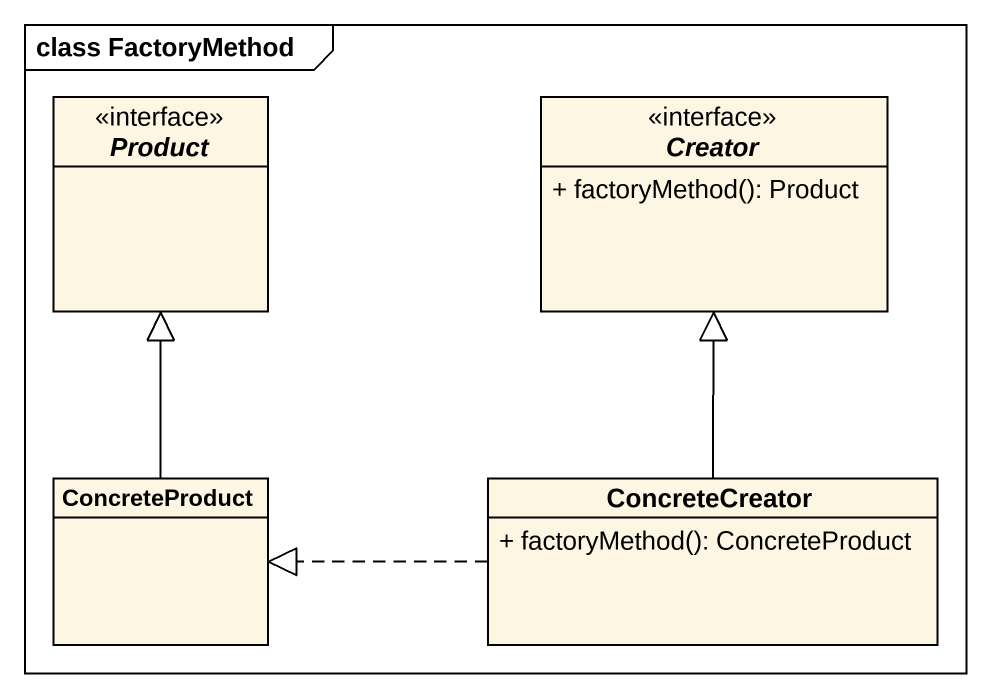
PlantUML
@startuml
mainframe class FactoryMethod
hide circle
hide empty members
skinparam classAttributeIconSize 0
interface Product
interface Creator {
  + factoryMethod(): Product
}
class ConcreteProduct
class ConcreteCreator {
  + factoryMethod(): ConcreteProduct
}
ConcreteProduct -up-|> Product
ConcreteCreator -up-|> Creator
ConcreteCreator .left.|> ConcreteProduct
@enduml
